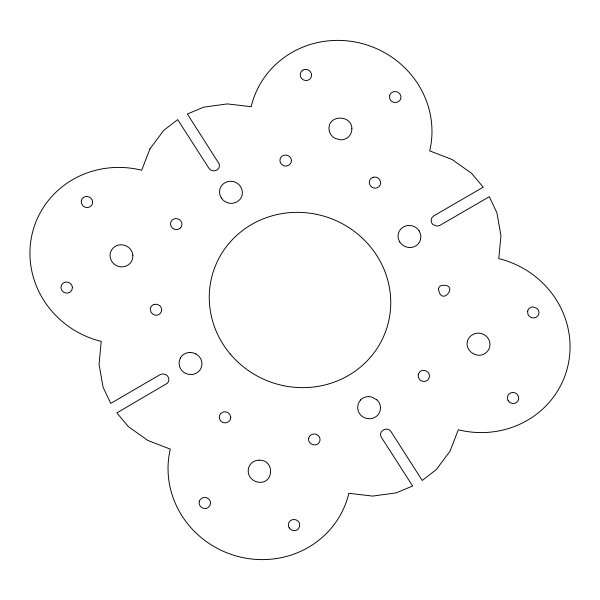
<?xml version="1.0" encoding="UTF-8"?>
<svg xmlns="http://www.w3.org/2000/svg" width="600" height="600" viewBox="0 0 600 600"><rect width="100%" height="100%" fill="white"/><g stroke="black" fill="none" stroke-linecap="round" stroke-linejoin="round"><path stroke-width="0.9" d="M291.413 160.5C291.728 165.382 285.105 167.873 281.805 164.498A5.76 5.505 20.3 0 1 279.975 160.605L280.118 159.172A5.708 5.452 20.3 0 1 282.645 155.797L285.472 155.025L288.36 155.745A5.76 5.505 20.3 0 1 291.428 160.485M380.49 407.588L380.212 410.452L379.178 413.13A11.535 11.018 20.3 0 1 359.332 413.303C356.767 409.155 357.195 403.463 360.653 399.952M180.382 358.08L179.355 360.757L179.078 363.615L179.587 366.472A11.467 10.957 20.3 0 0 185.183 373.14L187.98 374.22A11.527 11.01 20.3 0 0 201.667 366.278L201.945 363.413A11.527 11.01 20.3 0 0 195.817 353.858M420.653 239.243L419.618 241.928L417.893 244.222A11.482 10.965 20.3 0 1 399.84 242.108M149.955 148.815L141.683 170.22A92.017 87.9 20.3 0 0 32.19 233.737A92.017 87.9 20.3 0 0 101.243 341.43L99.052 364.335L103.087 387.188L110.73 403.41L160.087 374.632L162.915 373.868L165.803 374.587A5.745 5.49 20.3 0 1 167.34 383.265L116.858 412.912L128.363 426.607L147.877 440.482L170.295 449.115A92.017 87.9 20.3 0 0 239.347 556.808A92.017 87.9 20.3 0 0 348.832 493.29L372.63 496.095L396.18 492.87L412.635 486.022L381.472 437.423C377.325 431.295 387.668 425.603 391.147 431.805L422.22 480.48L436.252 469.62L450.045 451.185L458.325 429.78A92.017 87.9 20.3 0 0 567.803 366.263A92.017 87.9 20.3 0 0 498.757 258.577L500.955 235.665L496.905 212.812L489.322 196.702L439.912 225.368L437.085 226.132L432.975 224.55A5.768 5.512 20.3 0 1 431.145 220.657L431.798 217.89L433.808 215.843L483.217 187.185L471.638 173.392L452.13 159.517L429.713 150.885A92.017 87.9 20.3 0 0 360.66 43.193A92.017 87.9 20.3 0 0 251.167 106.71L227.37 103.905L203.82 107.13L187.365 113.985L219.15 163.913A5.73 5.475 20.3 0 1 218.745 168.105C216.765 171.81 210.968 171.712 208.845 168.195L177.683 119.595L163.748 130.38L149.955 148.815M302.865 70.192C299.145 72.18 299.535 77.992 303.248 79.762A5.745 5.49 20.3 0 0 307.605 80.273A5.775 5.52 20.3 0 0 310.972 77.67C312.75 74.535 310.605 70.358 307.178 69.6A5.745 5.49 20.3 0 0 302.858 70.2M373.267 177.315L371.91 177.885A5.798 5.535 20.3 0 0 369.382 181.26C368.543 184.762 371.655 188.257 375.188 188.167A5.752 5.498 20.3 0 0 380.43 181.163L378.855 178.695L377.625 177.833A5.752 5.498 20.3 0 0 373.267 177.308M190.065 352.47L193.035 352.815L195.84 353.895M368.603 396.645L371.58 396.99L376.822 399.803M259.118 460.155C275.79 459.825 273.63 485.955 257.032 481.905A11.49 10.973 20.3 0 1 249.885 476.82C247.245 472.702 247.718 466.98 251.16 463.463A11.49 10.973 20.3 0 1 259.103 460.178M508.23 400.83C506.22 397.905 507.923 393.518 511.373 392.7A5.76 5.505 20.3 0 1 516.952 394.08L518.528 396.54L518.648 399.405A5.752 5.49 20.3 0 1 508.23 400.83M240.63 186.697L241.875 189.352L242.377 192.21A11.49 10.973 20.3 0 1 239.347 200.048L237.053 201.833A11.49 10.973 20.3 0 1 221.303 197.925M399.81 242.1L398.565 239.445A11.445 10.935 20.3 0 1 399.368 231.053L401.092 228.743L403.388 226.972A11.49 10.973 20.3 0 1 419.168 230.873M221.272 197.925L220.02 195.27L219.517 192.413L219.795 189.547A11.467 10.957 20.3 0 1 224.843 182.797A11.467 10.957 20.3 0 1 240.6 186.69M419.055 230.873A11.445 10.935 20.3 0 1 420.533 239.243M360.608 399.915A11.535 11.018 20.3 0 1 368.587 396.592M376.822 399.765A11.535 11.018 20.3 0 1 380.49 407.55M289.252 527.857A5.752 5.49 20.3 0 0 294.308 530.58C299.933 530.857 301.822 522.54 296.752 520.237A5.752 5.49 20.3 0 0 291.03 520.298A5.805 5.542 20.3 0 0 288.502 523.673A5.812 5.558 20.3 0 0 289.252 527.857M180.337 358.058A11.527 11.01 20.3 0 1 190.042 352.425M308.722 438.067C307.147 444.105 316.493 447.697 319.373 442.17A5.752 5.49 20.3 0 0 318.195 435.51C315.285 432.623 309.645 433.957 308.722 438.067M389.595 95.655L389.722 98.52A5.76 5.505 20.3 0 0 393.915 102.398L396.877 102.36L399.382 100.913A5.76 5.505 20.3 0 0 400.65 95.558L400.02 94.23A5.73 5.468 20.3 0 0 396.45 91.695C393.57 90.938 390.3 92.715 389.595 95.655M72.427 287.535L71.775 290.303L69.765 292.343A5.76 5.505 20.3 0 1 61.875 290.392A5.775 5.52 20.3 0 1 63.668 282.803A5.76 5.505 20.3 0 1 72.442 287.535M81.352 200.603L81.472 203.46L83.055 205.92A5.745 5.49 20.3 0 0 88.627 207.3L89.985 206.745A5.768 5.512 20.3 0 0 92.512 203.362C93.705 198.683 87.907 194.715 83.88 197.22A5.79 5.527 20.3 0 0 81.352 200.603M351.87 128.692L351.6 131.558L350.558 134.227L348.84 136.538A11.527 11.01 20.3 0 1 340.882 139.845L335.108 138.42L332.67 136.68A11.467 10.957 20.3 0 1 329.002 128.895C328.252 114.465 351.817 114.63 351.87 128.692M418.215 374.55L418.335 377.415L419.91 379.875A5.752 5.498 20.3 0 0 427.995 379.808L429.375 377.317L429.263 374.452A5.73 5.475 20.3 0 0 426.457 371.123A5.752 5.498 20.3 0 0 420.743 371.168L419.595 372.06L418.215 374.55M132.892 255.72L132.615 258.593L131.587 261.263A11.505 10.988 20.3 0 1 121.905 266.88A11.505 10.995 20.3 0 1 116.13 265.447C112.672 263.513 110.265 259.913 110.032 255.93A11.505 10.988 20.3 0 1 121.012 244.778L123.99 245.123A11.475 10.957 20.3 0 1 131.137 250.215L132.39 252.862L132.892 255.72M199.237 501.585C198.683 504.022 199.98 506.603 202.155 507.772A5.752 5.498 20.3 0 0 207.87 507.72L209.88 505.68L210.532 502.912A5.752 5.498 20.3 0 0 208.702 499.02C205.792 496.14 200.145 497.46 199.237 501.585M230.752 417.308C231.067 422.197 224.452 424.673 221.153 421.305A5.752 5.49 20.3 0 1 219.458 415.98L219.975 414.645A5.775 5.52 20.3 0 1 223.343 412.043A5.73 5.468 20.3 0 1 228.923 413.415L229.875 414.555L230.752 417.308M438.435 288.952C441.487 308.295 460.688 282.435 440.963 285.57A5.798 5.535 20.3 0 0 438.435 288.952M467.385 341.415C464.993 350.767 476.61 358.71 484.643 353.692A11.467 10.95 20.3 0 0 488.213 338.58A11.453 10.942 20.3 0 0 481.072 333.48C475.312 331.972 468.757 335.513 467.385 341.415M527.707 311.04L527.82 313.897A5.752 5.498 20.3 0 0 536.332 317.175A5.752 5.498 20.3 0 0 537.173 308.475L533.062 306.892A5.752 5.498 20.3 0 0 528.225 309.683L527.707 311.04M180.405 227.94L179.257 228.833A5.738 5.482 20.3 0 1 172.02 220.222C174.863 217.155 180.495 218.632 181.665 222.593A5.738 5.482 20.3 0 1 180.405 227.94M154.29 304.35L152.933 304.913A5.752 5.49 20.3 0 0 150.27 309.728L151.148 312.48L153.322 314.483A5.745 5.49 20.3 0 0 160.185 313.538A5.752 5.49 20.3 0 0 159.87 305.73L157.245 304.32L154.29 304.35M230.22 354A91.23 87.15 20.3 0 0 385.132 332.79A91.23 87.15 20.3 0 0 284.647 213.21A91.23 87.15 20.3 0 0 230.22 354"/></g></svg>
